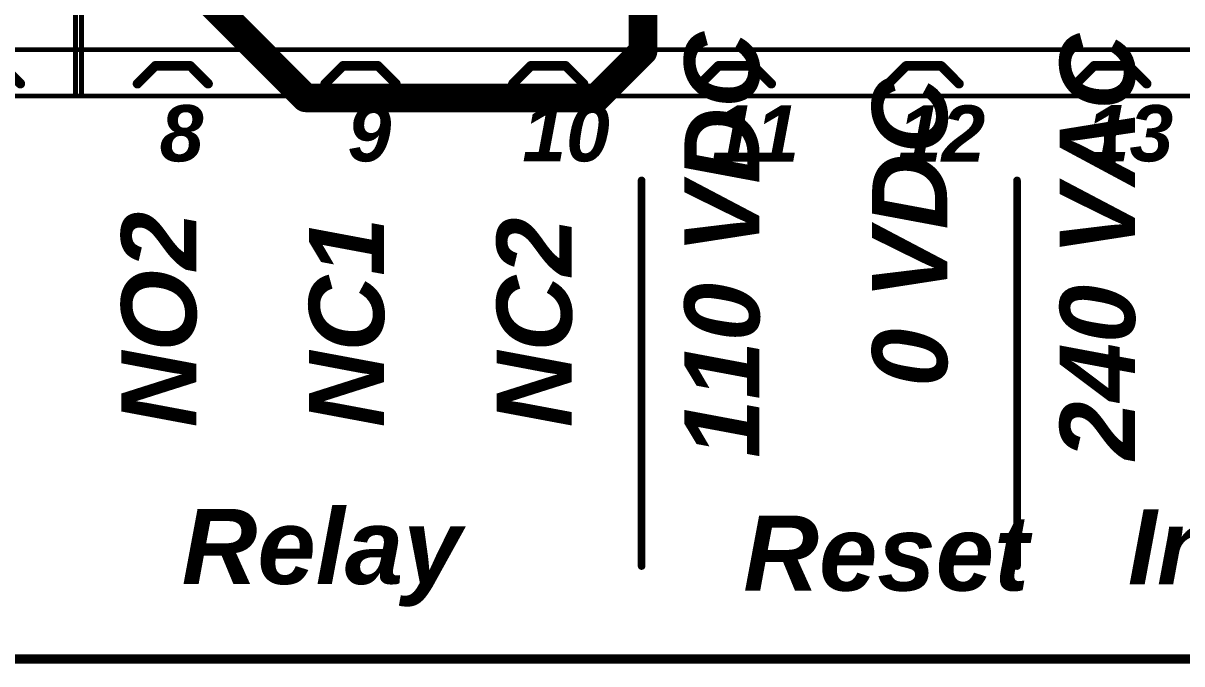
# Model space of a CAD drawing. Header units: inches. Extents: x 29 to 267, y 155 to 337.
# Drawn here: x 88.67 to 119.53, y 176.36 to 193.43 of the extents above; entities that cross this region are included whole.
import ezdxf

# ---------------------------------------------------------------- set-up
doc = ezdxf.new("R2010")
doc.units = ezdxf.units.IN
for name, color, linetype in [('Board Outline', 216, 'Continuous'), ('Bottom Layer', 5, 'Continuous'), ('Top Layer', 1, 'Continuous'), ('Top Overlay', 2, 'Continuous'), ('Top Solder', 216, 'Continuous')]:
    doc.layers.add(name, color=color, linetype=linetype)
doc.styles.add('Arial_Bold_Italic', font='', dxfattribs={"height": 0.2})
doc.styles.get('Arial_Bold_Italic').set_extended_font_data('Arial', italic=True, bold=True)

# ---------------------------------------------------------------- blocks, each defined once
blk = doc.blocks.new('JL301_50007U02_69')
at = {"layer": 'Top Overlay'}
for points in [[(17.58, 3.5, 0.127, 0.127, 0), (-17.58, 3.5, 0.127, 0.127, 0)], [(-17.58, 3.5, 0.127, 0.127, 0), (-17.58, -4.1, 0.127, 0.127, 0)], [(-15.477, 2.698, 0.254, 0.254, 0), (-15.953, 3.175, 0.254, 0.254, 0)], [(17.58, 2.267, 0.127, 0.127, 0), (-17.58, 2.267, 0.127, 0.127, 0)]]:
    blk.add_lwpolyline(points, format="xyseb", dxfattribs=at)
for points in [[(-17.612, 3.5, 0.0635, 0.0635, 1), (-17.548, 3.5, 0.0635, 0.0635, 1)], [(-17.612, 3.5, 0.0635, 0.0635, 1), (-17.548, 3.5, 0.0635, 0.0635, 1)], [(-16.017, 3.175, 0.127, 0.127, 1), (-15.89, 3.175, 0.127, 0.127, 1)], [(-17.612, 2.267, 0.0635, 0.0635, 1), (-17.548, 2.267, 0.0635, 0.0635, 1)]]:
    blk.add_lwpolyline(points, format="xyseb", close=True, dxfattribs=at)
blk = doc.blocks.new('JL301_50007U02_70')
at = {"layer": 'Top Overlay'}
for points in [[(17.58, 3.5, 0.127, 0.127, 0), (-17.58, 3.5, 0.127, 0.127, 0)], [(17.58, -4.1, 0.127, 0.127, 0), (17.58, 3.5, 0.127, 0.127, 0)], [(-10.477, 2.698, 0.254, 0.254, 0), (-10.953, 3.175, 0.254, 0.254, 0)], [(-9.072, 3.175, 0.254, 0.254, 0), (-9.548, 2.698, 0.254, 0.254, 0)], [(-5.477, 2.698, 0.254, 0.254, 0), (-5.953, 3.175, 0.254, 0.254, 0)], [(-4.072, 3.175, 0.254, 0.254, 0), (-4.548, 2.698, 0.254, 0.254, 0)], [(-0.477, 2.698, 0.254, 0.254, 0), (-0.953, 3.175, 0.254, 0.254, 0)], [(0.928, 3.175, 0.254, 0.254, 0), (0.452, 2.698, 0.254, 0.254, 0)], [(4.523, 2.698, 0.254, 0.254, 0), (4.047, 3.175, 0.254, 0.254, 0)], [(5.928, 3.175, 0.254, 0.254, 0), (5.452, 2.698, 0.254, 0.254, 0)], [(9.523, 2.698, 0.254, 0.254, 0), (9.047, 3.175, 0.254, 0.254, 0)], [(10.928, 3.175, 0.254, 0.254, 0), (10.452, 2.698, 0.254, 0.254, 0)], [(14.523, 2.698, 0.254, 0.254, 0), (14.047, 3.175, 0.254, 0.254, 0)], [(15.928, 3.175, 0.254, 0.254, 0), (15.452, 2.698, 0.254, 0.254, 0)], [(-9.548, 2.698, 0.254, 0.254, 0), (-10.477, 2.698, 0.254, 0.254, 0)], [(-4.548, 2.698, 0.254, 0.254, 0), (-5.477, 2.698, 0.254, 0.254, 0)], [(0.452, 2.698, 0.254, 0.254, 0), (-0.477, 2.698, 0.254, 0.254, 0)], [(5.452, 2.698, 0.254, 0.254, 0), (4.523, 2.698, 0.254, 0.254, 0)], [(10.452, 2.698, 0.254, 0.254, 0), (9.523, 2.698, 0.254, 0.254, 0)], [(15.452, 2.698, 0.254, 0.254, 0), (14.523, 2.698, 0.254, 0.254, 0)], [(17.58, 2.267, 0.127, 0.127, 0), (-17.58, 2.267, 0.127, 0.127, 0)]]:
    blk.add_lwpolyline(points, format="xyseb", dxfattribs=at)
for points in [[(17.548, 3.5, 0.0635, 0.0635, 1), (17.612, 3.5, 0.0635, 0.0635, 1)], [(17.548, 3.5, 0.0635, 0.0635, 1), (17.612, 3.5, 0.0635, 0.0635, 1)], [(-11.017, 3.175, 0.127, 0.127, 1), (-10.89, 3.175, 0.127, 0.127, 1)], [(-9.135, 3.175, 0.127, 0.127, 1), (-9.008, 3.175, 0.127, 0.127, 1)], [(-6.017, 3.175, 0.127, 0.127, 1), (-5.89, 3.175, 0.127, 0.127, 1)], [(-4.135, 3.175, 0.127, 0.127, 1), (-4.008, 3.175, 0.127, 0.127, 1)], [(-1.017, 3.175, 0.127, 0.127, 1), (-0.89, 3.175, 0.127, 0.127, 1)], [(0.865, 3.175, 0.127, 0.127, 1), (0.992, 3.175, 0.127, 0.127, 1)], [(3.983, 3.175, 0.127, 0.127, 1), (4.11, 3.175, 0.127, 0.127, 1)], [(5.865, 3.175, 0.127, 0.127, 1), (5.992, 3.175, 0.127, 0.127, 1)], [(8.983, 3.175, 0.127, 0.127, 1), (9.11, 3.175, 0.127, 0.127, 1)], [(10.865, 3.175, 0.127, 0.127, 1), (10.992, 3.175, 0.127, 0.127, 1)], [(13.983, 3.175, 0.127, 0.127, 1), (14.11, 3.175, 0.127, 0.127, 1)], [(15.865, 3.175, 0.127, 0.127, 1), (15.992, 3.175, 0.127, 0.127, 1)], [(-10.54, 2.698, 0.127, 0.127, 1), (-10.413, 2.698, 0.127, 0.127, 1)], [(-10.54, 2.698, 0.127, 0.127, 1), (-10.413, 2.698, 0.127, 0.127, 1)], [(-9.612, 2.698, 0.127, 0.127, 1), (-9.485, 2.698, 0.127, 0.127, 1)], [(-9.612, 2.698, 0.127, 0.127, 1), (-9.485, 2.698, 0.127, 0.127, 1)], [(-5.54, 2.698, 0.127, 0.127, 1), (-5.413, 2.698, 0.127, 0.127, 1)], [(-5.54, 2.698, 0.127, 0.127, 1), (-5.413, 2.698, 0.127, 0.127, 1)], [(-4.612, 2.698, 0.127, 0.127, 1), (-4.485, 2.698, 0.127, 0.127, 1)], [(-4.612, 2.698, 0.127, 0.127, 1), (-4.485, 2.698, 0.127, 0.127, 1)], [(-0.54, 2.698, 0.127, 0.127, 1), (-0.413, 2.698, 0.127, 0.127, 1)], [(-0.54, 2.698, 0.127, 0.127, 1), (-0.413, 2.698, 0.127, 0.127, 1)], [(0.388, 2.698, 0.127, 0.127, 1), (0.515, 2.698, 0.127, 0.127, 1)], [(0.388, 2.698, 0.127, 0.127, 1), (0.515, 2.698, 0.127, 0.127, 1)], [(4.46, 2.698, 0.127, 0.127, 1), (4.587, 2.698, 0.127, 0.127, 1)], [(4.46, 2.698, 0.127, 0.127, 1), (4.587, 2.698, 0.127, 0.127, 1)], [(5.388, 2.698, 0.127, 0.127, 1), (5.515, 2.698, 0.127, 0.127, 1)], [(5.388, 2.698, 0.127, 0.127, 1), (5.515, 2.698, 0.127, 0.127, 1)], [(9.46, 2.698, 0.127, 0.127, 1), (9.587, 2.698, 0.127, 0.127, 1)], [(9.46, 2.698, 0.127, 0.127, 1), (9.587, 2.698, 0.127, 0.127, 1)], [(10.388, 2.698, 0.127, 0.127, 1), (10.515, 2.698, 0.127, 0.127, 1)], [(10.388, 2.698, 0.127, 0.127, 1), (10.515, 2.698, 0.127, 0.127, 1)], [(14.46, 2.698, 0.127, 0.127, 1), (14.587, 2.698, 0.127, 0.127, 1)], [(14.46, 2.698, 0.127, 0.127, 1), (14.587, 2.698, 0.127, 0.127, 1)], [(15.388, 2.698, 0.127, 0.127, 1), (15.515, 2.698, 0.127, 0.127, 1)], [(15.388, 2.698, 0.127, 0.127, 1), (15.515, 2.698, 0.127, 0.127, 1)], [(17.548, 2.267, 0.0635, 0.0635, 1), (17.612, 2.267, 0.0635, 0.0635, 1)]]:
    blk.add_lwpolyline(points, format="xyseb", close=True, dxfattribs=at)

msp = doc.modelspace()

# ---------------------------------------------------------------- linework, layer by layer
at = {"layer": 'Board Outline'}
for points in [[(55.145, 191.491, 0.254, 0.254, -2.452185), (125.145, 191.491, 0.254, 0.254, 0)], [(55.145, 176.491, 0.254, 0.254, 0), (125.145, 176.491, 0.254, 0.254, 0)]]:
    msp.add_lwpolyline(points, format="xyseb", dxfattribs=at)
at = {"layer": 'Bottom Layer'}
for points in [[(105.181, 192.676, 0.762, 0.762, 0), (105.181, 198.831, 0.762, 0.762, 0)], [(92.645, 194.991, 0.762, 0.762, 0), (96.196, 191.439, 0.762, 0.762, 0)], [(103.945, 191.439, 0.762, 0.762, 0), (105.181, 192.676, 0.762, 0.762, 0)], [(96.196, 191.439, 0.762, 0.762, 0), (103.945, 191.439, 0.762, 0.762, 0)]]:
    msp.add_lwpolyline(points, format="xyseb", dxfattribs=at)
for points in [[(104.991, 192.676, 0.381, 0.381, 1), (105.372, 192.676, 0.381, 0.381, 1)], [(104.991, 192.676, 0.381, 0.381, 1), (105.372, 192.676, 0.381, 0.381, 1)], [(96.005, 191.439, 0.381, 0.381, 1), (96.386, 191.439, 0.381, 0.381, 1)], [(96.005, 191.439, 0.381, 0.381, 1), (96.386, 191.439, 0.381, 0.381, 1)], [(103.754, 191.439, 0.381, 0.381, 1), (104.135, 191.439, 0.381, 0.381, 1)], [(103.754, 191.439, 0.381, 0.381, 1), (104.135, 191.439, 0.381, 0.381, 1)]]:
    msp.add_lwpolyline(points, format="xyseb", close=True, dxfattribs=at)
at = {"layer": 'Top Layer'}
for points in [[(105.145, 178.968, 0.203, 0.203, 0), (105.145, 189.241, 0.203, 0.203, 0)], [(115.145, 178.968, 0.203, 0.203, 0), (115.145, 189.241, 0.203, 0.203, 0)]]:
    msp.add_lwpolyline(points, format="xyseb", dxfattribs=at)
for points in [[(105.094, 189.241, 0.102, 0.102, 1), (105.195, 189.241, 0.102, 0.102, 1)], [(115.094, 189.241, 0.102, 0.102, 1), (115.195, 189.241, 0.102, 0.102, 1)], [(105.094, 178.968, 0.102, 0.102, 1), (105.195, 178.968, 0.102, 0.102, 1)], [(115.094, 178.968, 0.102, 0.102, 1), (115.195, 178.968, 0.102, 0.102, 1)]]:
    msp.add_lwpolyline(points, format="xyseb", close=True, dxfattribs=at)
at = {"layer": 'Top Solder'}
for points in [[(105.145, 178.968, 0.203, 0.203, 0), (105.145, 189.241, 0.203, 0.203, 0)], [(115.145, 178.968, 0.203, 0.203, 0), (115.145, 189.241, 0.203, 0.203, 0)]]:
    msp.add_lwpolyline(points, format="xyseb", dxfattribs=at)
for points in [[(105.094, 189.241, 0.102, 0.102, 1), (105.195, 189.241, 0.102, 0.102, 1)], [(115.094, 189.241, 0.102, 0.102, 1), (115.195, 189.241, 0.102, 0.102, 1)], [(105.094, 178.968, 0.102, 0.102, 1), (105.195, 178.968, 0.102, 0.102, 1)], [(115.094, 178.968, 0.102, 0.102, 1), (115.195, 178.968, 0.102, 0.102, 1)]]:
    msp.add_lwpolyline(points, format="xyseb", close=True, dxfattribs=at)

# ---------------------------------------------------------------- block references
at = {"rotation": 180}
for name, p in [('JL301_50007U02_69', (72.645, 194.991)), ('JL301_50007U02_70', (107.645, 194.991))]:
    msp.add_blockref(name, p, dxfattribs=at)

# ---------------------------------------------------------------- texts
at = {"layer": 'Top Layer', "style": 'Arial_Bold_Italic'}
for s, p in [('110 VDC', (108.284, 181.85)), ('240 VAC', (118.284, 181.799)), ('0 VDC', (113.284, 183.742)), ('NO2', (93.284, 182.663)), ('NC1', (98.284, 182.663)), ('NC2', (103.284, 182.663))]:
    msp.add_text(s, height=2, rotation=90, dxfattribs=at).set_placement(p)
for s, height, p in [('8', 1.5, (92.308, 189.747)), ('9', 1.5, (97.312, 189.747)), ('10', 1.5, (101.967, 189.747)), ('11', 1.5, (107.009, 189.738)), ('12', 1.5, (111.968, 189.738)), ('13', 1.5, (116.975, 189.747)), ('Relay', 2, (92.894, 178.49)), ('Reset', 2, (107.852, 178.314)), ('Input', 2, (118.094, 178.478))]:
    msp.add_text(s, height=height, dxfattribs=at).set_placement(p)
at = {"layer": 'Top Solder', "style": 'Arial_Bold_Italic'}
for s, p in [('110 VDC', (108.284, 181.85)), ('240 VAC', (118.284, 181.799)), ('0 VDC', (113.284, 183.742)), ('NO2', (93.284, 182.663)), ('NC1', (98.284, 182.663)), ('NC2', (103.284, 182.663))]:
    msp.add_text(s, height=2, rotation=90, dxfattribs=at).set_placement(p)
for s, height, p in [('8', 1.5, (92.308, 189.747)), ('9', 1.5, (97.312, 189.747)), ('10', 1.5, (101.967, 189.747)), ('11', 1.5, (107.009, 189.738)), ('12', 1.5, (111.968, 189.738)), ('13', 1.5, (116.975, 189.747)), ('Relay', 2, (92.894, 178.49)), ('Reset', 2, (107.852, 178.314)), ('Input', 2, (118.094, 178.478))]:
    msp.add_text(s, height=height, dxfattribs=at).set_placement(p)

doc.saveas('drawing.dxf')
